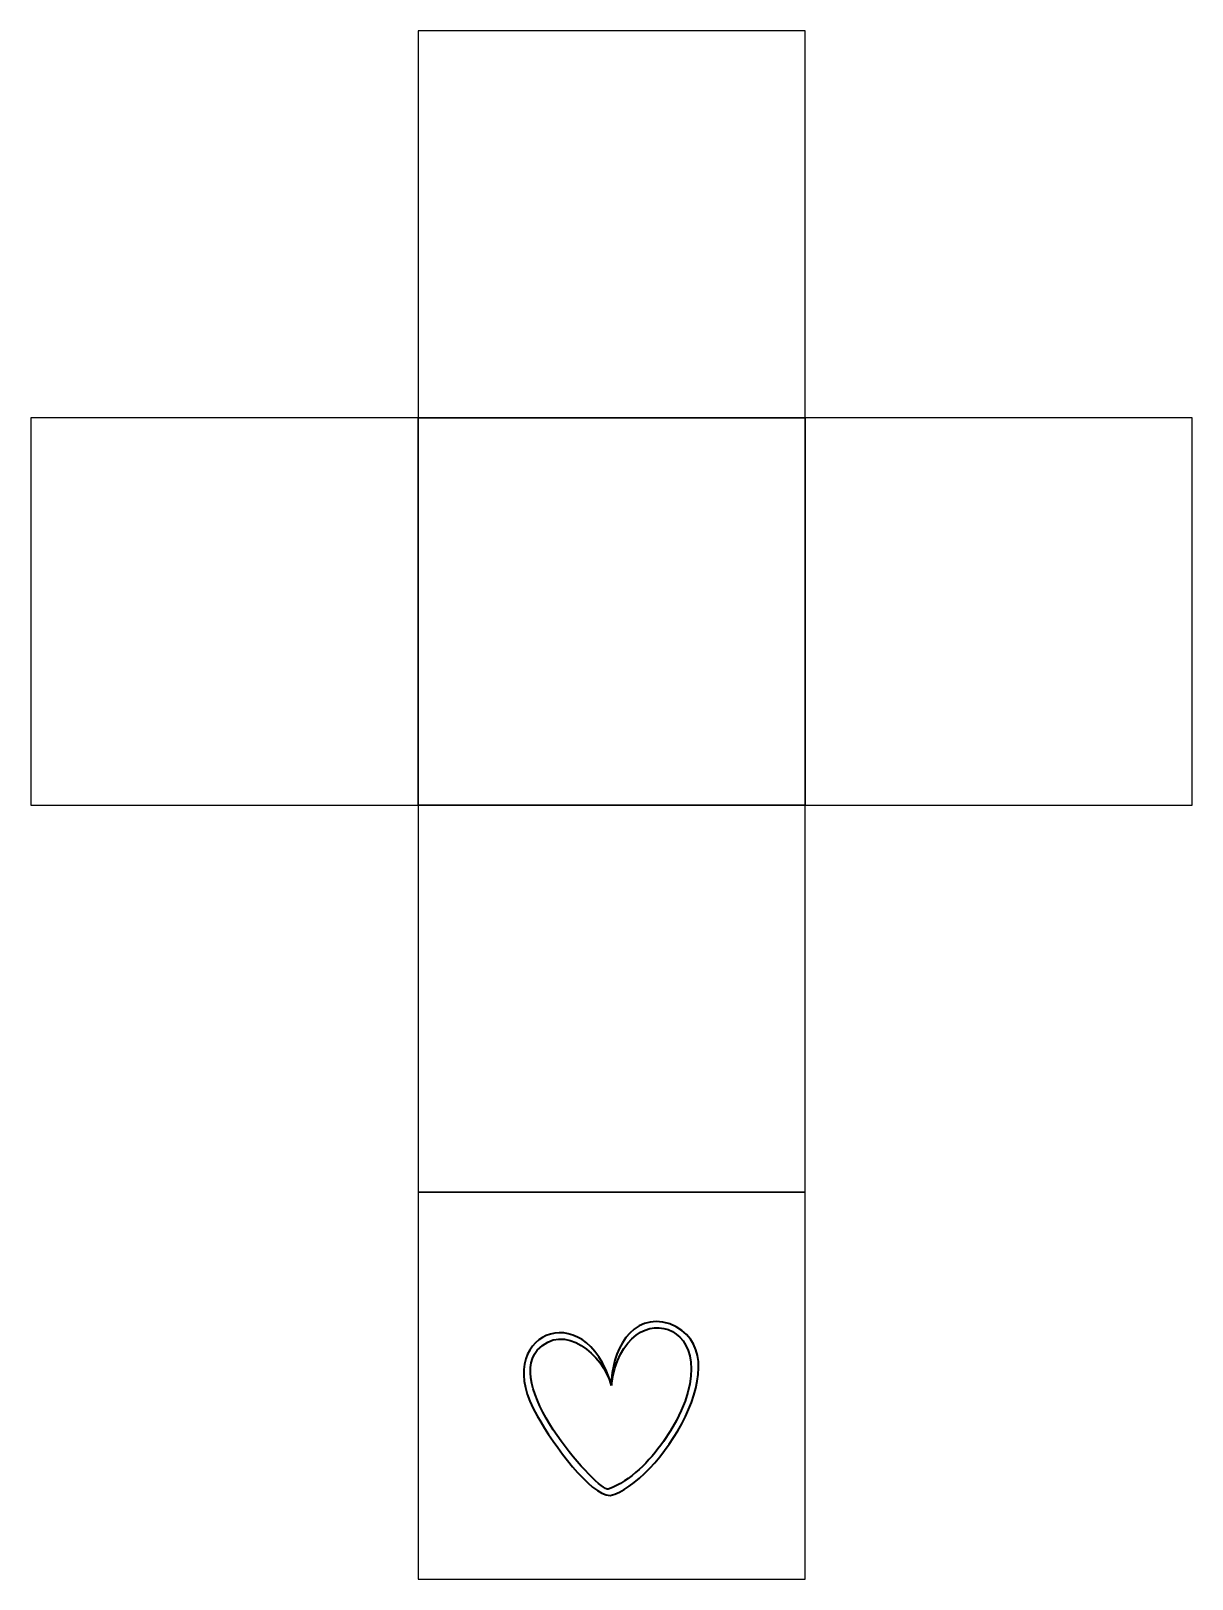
# Model space of a CAD drawing. Header units: centimetres. Extents: x 1688 to 1995, y 2111 to 2191.
# Drawn here: x 1688.13 to 1718.13, y 2141.62 to 2181.62 of the extents above; entities that cross this region are included whole.
import ezdxf

# ---------------------------------------------------------------- set-up
doc = ezdxf.new("R2010")
doc.units = ezdxf.units.CM
doc.layers.add('PDF_Capa 1', color=7, linetype='Continuous', true_color=0xc80000)

msp = doc.modelspace()

# ---------------------------------------------------------------- linework, layer by layer
for points in [[(1698.129, 2181.619), (1698.129, 2171.619), (1708.129, 2171.619), (1708.129, 2181.619), (1698.129, 2181.619)], [(1688.129, 2171.619), (1688.129, 2161.619), (1698.129, 2161.619), (1698.129, 2171.619), (1688.129, 2171.619)], [(1698.129, 2171.619), (1698.129, 2161.619), (1708.129, 2161.619), (1708.129, 2171.619), (1698.129, 2171.619)], [(1708.129, 2171.619), (1708.129, 2161.619), (1718.129, 2161.619), (1718.129, 2171.619), (1708.129, 2171.619)], [(1698.129, 2161.619), (1698.129, 2151.619), (1708.129, 2151.619), (1708.129, 2161.619), (1698.129, 2161.619)], [(1698.129, 2151.619), (1698.129, 2141.619), (1708.129, 2141.619), (1708.129, 2151.619), (1698.129, 2151.619)]]:
    msp.add_lwpolyline(points)
at = {"layer": 'PDF_Capa 1', "color": 20, "lineweight": 35, "true_color": 0xf42900}
for points in [[(1703.129, 2146.619), (1703.439, 2149.218), (1706.561, 2148.227), (1704.475, 2145.17)], [(1703.129, 2146.619), (1702.457, 2149.024), (1699.947, 2147.923), (1701.212, 2145.832)], [(1704.634, 2148.211), (1703.643, 2148.544), (1703.11, 2147.465), (1703.129, 2146.619)], [(1701.209, 2147.531), (1701.899, 2148.288), (1702.906, 2147.41), (1703.129, 2146.619)], [(1703.095, 2143.776), (1704.304, 2144.055), (1706.551, 2147.457), (1704.634, 2148.211)], [(1703.039, 2143.939), (1702.823, 2143.879), (1700.357, 2146.51), (1701.209, 2147.531)], [(1701.212, 2145.832), (1701.654, 2145.053), (1702.569, 2143.798), (1703.095, 2143.776)], [(1704.475, 2145.17), (1704.095, 2144.667), (1703.643, 2144.158), (1703.039, 2143.939)]]:
    msp.add_open_spline(points, degree=3, dxfattribs=at)

doc.saveas('drawing.dxf')
